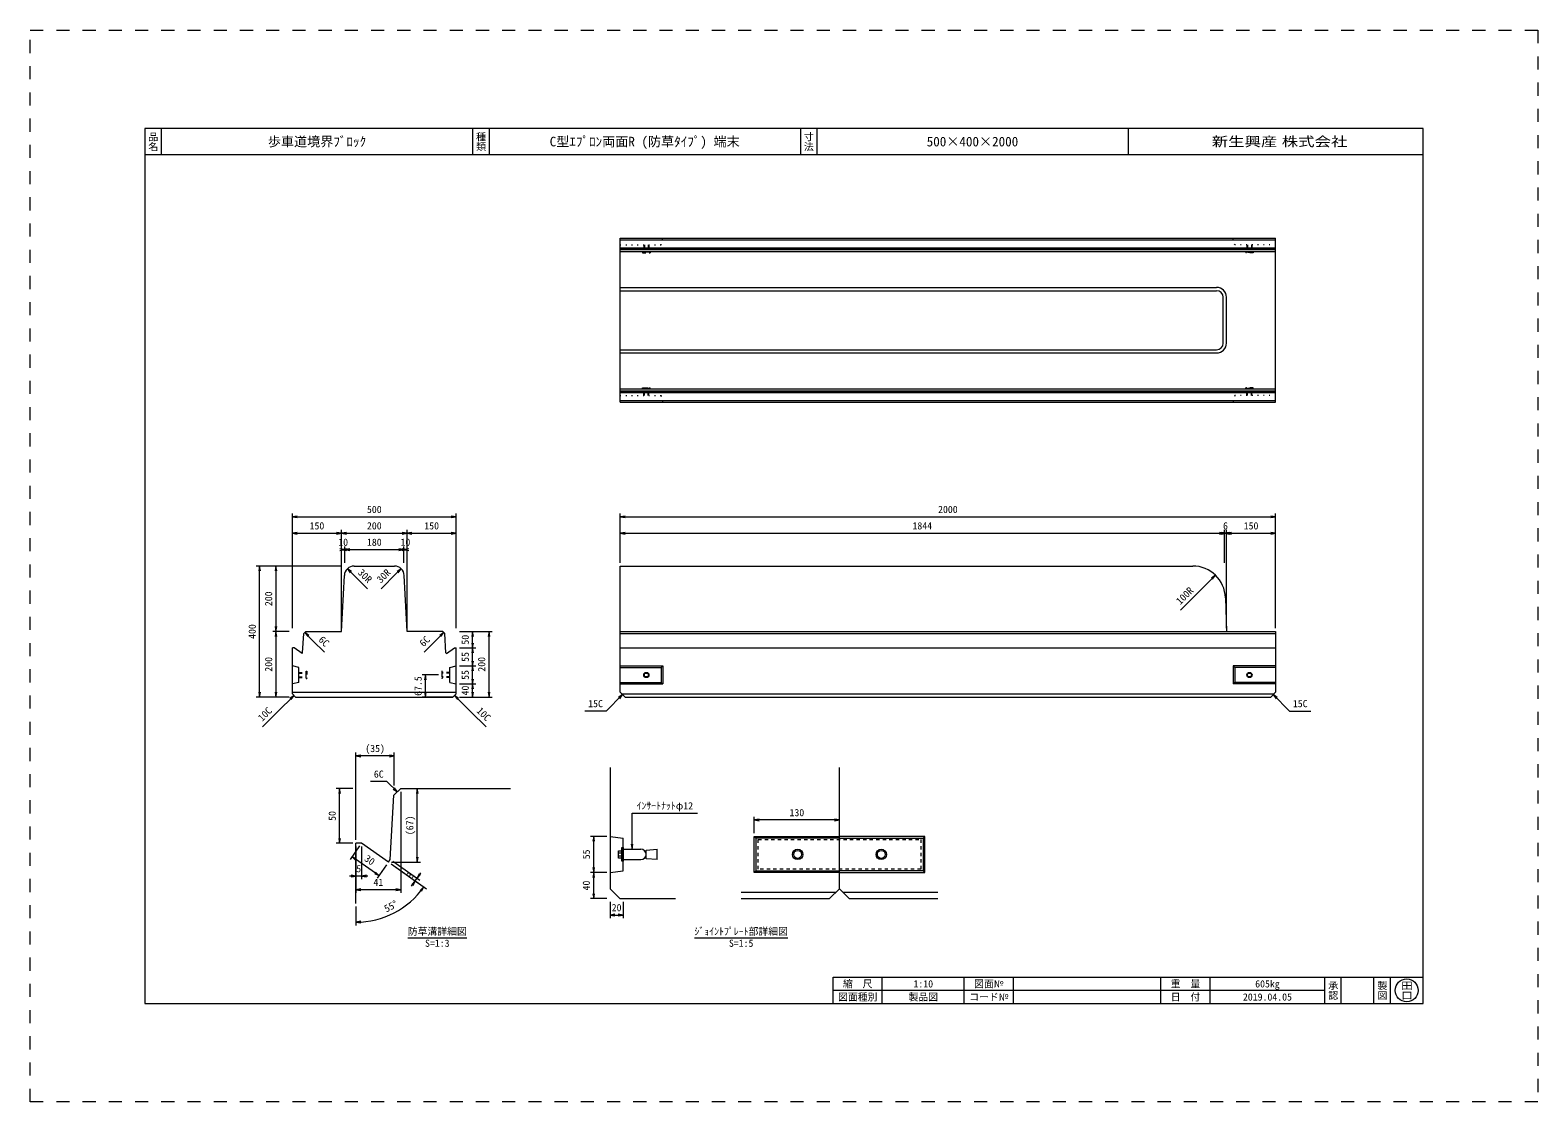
# Model space of a CAD drawing. Units: millimetres at full size, sheet at 1:10, with parts at other scales. Extents: x -200 to 4400, y -150 to 3120.
import ezdxf
from ezdxf.enums import TextEntityAlignment as Align

# ---------------------------------------------------------------- set-up
doc = ezdxf.new("R2010")
doc.units = ezdxf.units.MM
doc.header["$LTSCALE"] = 10
for name, pattern in [('DOTTED', [1.75, 0.25, -1.5]), ('USER1', [8, 4, -4]), ('USER2', [2, 1, -1])]:
    doc.linetypes.add(name, pattern=pattern)
doc.layers.add('V-nasSTD', color=7, linetype='Continuous', lineweight=13)
doc.layers.add('構造', color=7, linetype='Continuous', lineweight=20)
doc.styles.add('@ＭＳ ゴシック', font='')
doc.styles.add('HG丸ｺﾞｼｯｸM-PRO', font='')
doc.styles.add('ＭＳ ゴシック', font='')
doc.styles.get('@ＭＳ ゴシック').set_extended_font_data('@MS Gothic')
doc.styles.get('HG丸ｺﾞｼｯｸM-PRO').set_extended_font_data('HG丸ｺﾞｼｯｸM-PRO')
doc.styles.get('ＭＳ ゴシック').set_extended_font_data('MS Gothic')

# ---------------------------------------------------------------- blocks, each defined once
blk = doc.blocks.new('open_arrow')
at = {"color": 0, "linetype": 'Continuous', "lineweight": -2}
blk.add_lwpolyline([(7.5, 1.25), (0, 0), (7.5, -1.25)], dxfattribs=at)

msp = doc.modelspace()

# ---------------------------------------------------------------- linework, layer by layer
at = {"layer": 'V-nasSTD', "lineweight": 20}
for p, q in [((150, 2820), (150, 150)), ((4050, 2820), (150, 2820)), ((200, 2820), (200, 2740)), ((1150, 2820), (1150, 2740)), ((1200, 2820), (1200, 2740)), ((2150, 2820), (2150, 2740)), ((2200, 2820), (2200, 2740)), ((3150, 2820), (3150, 2740)), ((4050, 150), (4050, 2820)), ((4050, 2740), (150, 2740)), ((1600, 2485), (3600, 2485)), ((1600, 1985), (1600, 2485)), ((3600, 1985), (3600, 2485)), ((1600, 2480), (3600, 2480)), ((1600, 2444.5), (3600, 2444.5)), ((1600, 2335), (3420, 2335)), ((3450, 2165), (3450, 2305)), ((1600, 2135), (3420, 2135)), ((1600, 2025.5), (3600, 2025.5)), ((1600, 1990), (3600, 1990)), ((1600, 1985), (3600, 1985)), ((788.54, 1485), (911.46, 1485)), ((1600, 1485), (3346.96, 1485)), ((1600, 1100), (1600, 1485)), ((750, 1285), (758.57, 1456.5)), ((950, 1285), (941.43, 1456.5)), ((3446.91, 1388), (3450, 1285)), ((634.71, 1279.01), (641.05, 1285)), ((641.05, 1285), (750, 1285)), ((1058.95, 1285), (950, 1285)), ((1065.29, 1279.01), (1058.95, 1285)), ((1600, 1285), (3600, 1285)), ((3600, 1285), (3600, 1100)), ((600, 1180), (600, 1235)), ((629.63, 1217.75), (631.35, 1220.21)), ((1070.37, 1217.75), (1068.65, 1220.21)), ((1100, 1180), (1100, 1235)), ((620, 1175), (600, 1180)), ((620, 1130), (620, 1175)), ((1080, 1175), (1100, 1180)), ((1080, 1130), (1080, 1175)), ((1600, 1180), (1730, 1180)), ((1730, 1180), (1730, 1125)), ((3600, 1180), (3470, 1180)), ((3470, 1180), (3470, 1125)), ((620, 1130), (600, 1125)), ((600, 1095), (600, 1125)), ((1080, 1130), (1100, 1125)), ((1100, 1095), (1100, 1125)), ((1600, 1125), (1730, 1125)), ((3600, 1125), (3470, 1125)), ((600, 1095), (610, 1085)), ((610, 1085), (1090, 1085)), ((1100, 1095), (1090, 1085)), ((1600, 1100), (1615, 1085)), ((1615, 1085), (3585, 1085)), ((3585, 1085), (3600, 1100)), ((1569.3, 870), (1569.3, 500)), ((2269.3, 500), (2269.3, 870)), ((909.77, 785.71), (930.91, 805.68)), ((930.91, 805.68), (1265.95, 805.68)), ((1569.3, 660), (1609.3, 655)), ((1609.3, 555), (1609.3, 655)), ((2009.3, 550), (2009.3, 660)), ((2009.3, 660), (2269.3, 660)), ((2529.3, 660), (2269.3, 660)), ((2529.3, 550), (2529.3, 660)), ((794.07, 455.68), (794.07, 639.01)), ((892.84, 581.53), (898.57, 589.72)), ((1569.3, 550), (1609.3, 555)), ((2269.3, 550), (2009.3, 550)), ((2269.3, 550), (2529.3, 550)), ((1569.3, 500), (1599.3, 470)), ((1599.3, 470), (1769.3, 470)), ((1969.3, 470), (2239.3, 470)), ((2239.3, 470), (2269.3, 500)), ((2269.3, 500), (2299.3, 470)), ((2299.3, 470), (2569.3, 470)), ((2250, 230), (4050, 230)), ((2250, 150), (2250, 230)), ((2400, 150), (2400, 230)), ((2650, 150), (2650, 230)), ((2800, 150), (2800, 230)), ((3250, 150), (3250, 230)), ((3400, 150), (3400, 230)), ((3750, 150), (3750, 230)), ((3800, 150), (3800, 230)), ((3900, 150), (3900, 230)), ((3950, 150), (3950, 230)), ((3750, 190), (2250, 190)), ((150, 150), (4050, 150))]:
    msp.add_line(p, q, dxfattribs=at)
at = {"layer": 'V-nasSTD', "linetype": 'DOTTED'}
for p, q in [((1725, 2465), (1730, 2485)), ((3475, 2465), (3470, 2485)), ((1600, 2465), (1725, 2465)), ((3600, 2465), (3475, 2465)), ((1600, 2005), (1725, 2005)), ((1725, 2005), (1730, 1985)), ((3475, 2005), (3470, 1985)), ((3600, 2005), (3475, 2005))]:
    msp.add_line(p, q, dxfattribs=at)
at = {"layer": 'V-nasSTD', "lineweight": 5}
for p, q in [((1600, 2455.43), (3600, 2455.43)), ((1600, 2453.7), (3600, 2453.7)), ((1600, 2450.5), (3600, 2450.5)), ((1600, 2325), (3420, 2325)), ((3440, 2165), (3440, 2305)), ((1600, 2145), (3420, 2145)), ((1600, 2019.5), (3600, 2019.5)), ((1600, 2016.3), (3600, 2016.3)), ((1600, 2014.57), (3600, 2014.57)), ((1600, 1279), (3600, 1279)), ((1600, 1175), (1725, 1175)), ((1725, 1175), (1730, 1180)), ((1725, 1175), (1725, 1130)), ((3475, 1175), (3470, 1180)), ((3600, 1175), (3475, 1175)), ((3475, 1175), (3475, 1130)), ((1600, 1130), (1725, 1130)), ((1725, 1130), (1730, 1125)), ((3475, 1130), (3470, 1125)), ((3600, 1130), (3475, 1130)), ((600, 1100), (1100, 1100)), ((1605, 1095), (3595, 1095)), ((2014.3, 655), (2009.3, 660)), ((2014.3, 655), (2014.3, 555)), ((2269.3, 655), (2014.3, 655)), ((2269.3, 655), (2524.3, 655)), ((2524.3, 655), (2529.3, 660)), ((2524.3, 655), (2524.3, 555)), ((1595.3, 594), (1595.3, 616)), ((1595.3, 616), (1605.3, 616)), ((1595.3, 610), (1605.3, 610)), ((1605.3, 600), (1595.3, 600)), ((1605.3, 584), (1605.3, 626)), ((1605.3, 626), (1609.3, 626)), ((1605.3, 616), (1605.3, 594)), ((1609.3, 626), (1609.3, 584)), ((1609.3, 621), (1663.3, 621)), ((1679.3, 618), (1713.3, 621)), ((1679.3, 592), (1679.3, 618)), ((1713.3, 589), (1713.3, 621)), ((1605.3, 594), (1595.3, 594)), ((1609.3, 584), (1605.3, 584)), ((1609.3, 589), (1663.3, 589)), ((1713.3, 589), (1679.3, 592)), ((2014.3, 555), (2009.3, 550)), ((2014.3, 555), (2269.3, 555)), ((2524.3, 555), (2269.3, 555)), ((2524.3, 555), (2529.3, 550)), ((1969.3, 490), (2259.3, 490)), ((2279.3, 490), (2569.3, 490)), ((952.14, 350), (1132.14, 350)), ((1826.8, 350), (2111.8, 350))]:
    msp.add_line(p, q, dxfattribs=at)
at = {"layer": 'V-nasSTD', "linetype": 'USER2'}
for p, q in [((1668.75, 2442.5), (1668.75, 2441)), ((1672.5, 2442.5), (1668.75, 2442.5)), ((1668.75, 2441), (1691.25, 2441)), ((1672.5, 2465), (1672.5, 2442.5)), ((1674, 2465), (1674, 2442.5)), ((1686, 2442.5), (1674, 2442.5)), ((1686, 2465), (1686, 2442.5)), ((1687.5, 2465), (1687.5, 2442.5)), ((1687.5, 2442.5), (1691.25, 2442.5)), ((1691.25, 2442.5), (1691.25, 2441)), ((3508.75, 2442.5), (3508.75, 2441)), ((3512.5, 2442.5), (3508.75, 2442.5)), ((3531.25, 2441), (3508.75, 2441)), ((3512.5, 2465), (3512.5, 2442.5)), ((3514, 2465), (3514, 2442.5)), ((3514, 2442.5), (3526, 2442.5)), ((3526, 2465), (3526, 2442.5)), ((3527.5, 2465), (3527.5, 2442.5)), ((3527.5, 2442.5), (3531.25, 2442.5)), ((3531.25, 2442.5), (3531.25, 2441)), ((1668.75, 2029), (1691.25, 2029)), ((1668.75, 2027.5), (1668.75, 2029)), ((1672.5, 2027.5), (1668.75, 2027.5)), ((1672.5, 2005), (1672.5, 2027.5)), ((1674, 2005), (1674, 2027.5)), ((1686, 2027.5), (1674, 2027.5)), ((1686, 2005), (1686, 2027.5)), ((1687.5, 2005), (1687.5, 2027.5)), ((1687.5, 2027.5), (1691.25, 2027.5)), ((1691.25, 2027.5), (1691.25, 2029)), ((3531.25, 2029), (3508.75, 2029)), ((3508.75, 2027.5), (3508.75, 2029)), ((3512.5, 2027.5), (3508.75, 2027.5)), ((3512.5, 2005), (3512.5, 2027.5)), ((3514, 2005), (3514, 2027.5)), ((3514, 2027.5), (3526, 2027.5)), ((3526, 2005), (3526, 2027.5)), ((3527.5, 2005), (3527.5, 2027.5)), ((3527.5, 2027.5), (3531.25, 2027.5)), ((3531.25, 2027.5), (3531.25, 2029)), ((620, 1160), (642.5, 1160)), ((620, 1158.5), (642.5, 1158.5)), ((642.5, 1163.75), (644, 1163.75)), ((642.5, 1160), (642.5, 1163.75)), ((642.5, 1146.5), (642.5, 1158.5)), ((644, 1163.75), (644, 1141.25)), ((1056, 1163.75), (1056, 1141.25)), ((1057.5, 1163.75), (1056, 1163.75)), ((1057.5, 1160), (1057.5, 1163.75)), ((1080, 1160), (1057.5, 1160)), ((1080, 1158.5), (1057.5, 1158.5)), ((1057.5, 1146.5), (1057.5, 1158.5)), ((620, 1146.5), (642.5, 1146.5)), ((620, 1145), (642.5, 1145)), ((642.5, 1145), (642.5, 1141.25)), ((642.5, 1141.25), (644, 1141.25)), ((1057.5, 1141.25), (1056, 1141.25)), ((1080, 1146.5), (1057.5, 1146.5)), ((1080, 1145), (1057.5, 1145)), ((1057.5, 1145), (1057.5, 1141.25)), ((2021.3, 560), (2021.3, 650)), ((2021.3, 650), (2517.3, 650)), ((2517.3, 650), (2517.3, 560)), ((2517.3, 560), (2021.3, 560))]:
    msp.add_line(p, q, dxfattribs=at)
at = {"layer": 'V-nasSTD'}
for p, q in [((600, 1295), (600, 1645)), ((600, 1635), (1100, 1635)), ((1100, 1295), (1100, 1645)), ((1600, 1495), (1600, 1645)), ((1600, 1635), (3600, 1635)), ((3600, 1495), (3600, 1645)), ((600, 1295), (600, 1595)), ((600, 1585), (750, 1585)), ((750, 1295), (750, 1595)), ((750, 1295), (750, 1595)), ((750, 1585), (950, 1585)), ((950, 1295), (950, 1595)), ((950, 1295), (950, 1595)), ((950, 1585), (1100, 1585)), ((1100, 1295), (1100, 1595)), ((1600, 1495), (1600, 1595)), ((1600, 1585), (3444, 1585)), ((3444, 1495), (3444, 1595)), ((3444, 1495), (3444, 1595)), ((3444, 1585), (3450, 1585)), ((3450, 1295), (3450, 1595)), ((3450, 1295), (3450, 1595)), ((3450, 1585), (3600, 1585)), ((3600, 1295), (3600, 1595)), ((750, 1295), (750, 1545)), ((750, 1535), (760, 1535)), ((760, 1495), (760, 1545)), ((760, 1495), (760, 1545)), ((760, 1535), (940, 1535)), ((940, 1495), (940, 1545)), ((940, 1495), (940, 1545)), ((940, 1535), (950, 1535)), ((950, 1295), (950, 1545)), ((590, 1485), (490, 1485)), ((500, 1085), (500, 1485)), ((750, 1485), (540, 1485)), ((550, 1485), (550, 1285)), ((590, 1285), (540, 1285)), ((590, 1285), (540, 1285)), ((550, 1285), (550, 1085)), ((1110, 1285), (1160, 1285)), ((1110, 1285), (1210, 1285)), ((1150, 1235), (1150, 1285)), ((1200, 1085), (1200, 1285)), ((1110, 1235), (1160, 1235)), ((1110, 1235), (1160, 1235)), ((1150, 1180), (1150, 1235)), ((1600, 1235), (3600, 1235)), ((1046, 1152.5), (996, 1152.5)), ((1006, 1085), (1006, 1152.5)), ((1110, 1180), (1160, 1180)), ((1110, 1180), (1160, 1180)), ((1150, 1125), (1150, 1180)), ((1110, 1125), (1160, 1125)), ((1110, 1125), (1160, 1125)), ((1150, 1085), (1150, 1125)), ((590, 1085), (490, 1085)), ((590, 1085), (540, 1085)), ((1090, 1085), (996, 1085)), ((1110, 1085), (1160, 1085)), ((1110, 1085), (1210, 1085)), ((794.07, 649.01), (794.07, 915.68)), ((910.91, 905.68), (794.07, 905.68)), ((910.91, 815.68), (910.91, 915.68)), ((784.07, 805.68), (734.07, 805.68)), ((744.07, 639.01), (744.07, 805.68)), ((930.91, 795.68), (930.91, 487.35)), ((940.91, 805.68), (990.91, 805.68)), ((980.91, 581.53), (980.91, 805.68)), ((2009.3, 670), (2009.3, 720)), ((2269.3, 710), (2009.3, 710)), ((2269.3, 670), (2269.3, 720)), ((1559.3, 660), (1509.3, 660)), ((1519.3, 550), (1519.3, 660)), ((784.07, 639.01), (734.07, 639.01)), ((805, 630.82), (776.32, 589.86)), ((864.16, 540.57), (782.06, 598.05)), ((794.07, 629.01), (794.07, 529.01)), ((810.74, 629.01), (810.74, 529.01)), ((887.1, 573.34), (858.42, 532.38)), ((901.03, 575.79), (1009.03, 500.17)), ((901.03, 575.79), (982.94, 518.43)), ((902.84, 581.53), (990.91, 581.53)), ((906.76, 583.98), (988.68, 526.63)), ((830.74, 539.01), (774.07, 539.01)), ((794.07, 537.35), (794.07, 487.35)), ((963.28, 507.79), (991.96, 548.74)), ((1559.3, 550), (1509.3, 550)), ((1559.3, 550), (1509.3, 550)), ((1519.3, 470), (1519.3, 550)), ((930.91, 497.35), (794.07, 497.35)), ((1559.3, 470), (1509.3, 470)), ((1569.3, 460), (1569.3, 410)), ((1609.3, 460), (1609.3, 410)), ((794.07, 445.68), (794.07, 388.27)), ((1569.3, 420), (1609.3, 420))]:
    msp.add_line(p, q, dxfattribs=at)
at = {"layer": 'V-nasSTD', "lineweight": 15}
for p, q in [((600, 1125), (600, 1180)), ((1100, 1125), (1100, 1180))]:
    msp.add_line(p, q, dxfattribs=at)
at = {"layer": 'V-nasSTD', "color": 5, "linetype": 'USER1'}
msp.add_lwpolyline([(-200, -150), (-200, 3120), (4400, 3120), (4400, -150)], close=True, dxfattribs=at)
at = {"layer": 'V-nasSTD'}
for points in [[(767.86, 1476.74), (782.86, 1461.74), (828.82, 1415.77)], [(932.14, 1476.74), (917.14, 1461.74), (871.18, 1415.77)], [(3416.6, 1456.76), (3366.6, 1406.76), (3310.03, 1350.19)], [(637.88, 1282), (662.88, 1257), (698.24, 1221.65)], [(1062.12, 1282), (1037.12, 1257), (1001.76, 1221.65)], [(605, 1090), (555, 1040), (509.04, 994.04)], [(1095, 1090), (1145, 1040), (1190.96, 994.04)], [(1607.5, 1092.5), (1557.5, 1042.5), (1492.5, 1042.5)], [(3592.5, 1092.5), (3642.5, 1042.5), (3707.5, 1042.5)], [(920.34, 795.7), (888.62, 827.42), (838.62, 827.42)], [(1636.3, 621), (1636.3, 730.74), (1836.3, 730.74)]]:
    msp.add_lwpolyline(points, dxfattribs=at)
at = {"layer": 'V-nasSTD', "lineweight": 5}
for centre, radius in [((1680, 1152.5), 8), ((1680, 1152.5), 6), ((3520, 1152.5), 8), ((3520, 1152.5), 6), ((2141.8, 605), 16), ((2141.8, 605), 12), ((2396.8, 605), 16), ((2396.8, 605), 12)]:
    msp.add_circle(centre, radius, dxfattribs=at)
at = {"layer": 'V-nasSTD'}
msp.add_circle((4000, 190), 35, dxfattribs=at)
at = {"layer": 'V-nasSTD', "lineweight": 20}
for centre, radius, start, end in [((3420, 2305), 30, 0, 90), ((3420, 2165), 30, 270, 0), ((788.54, 1455), 30, 90, 177.13759), ((911.46, 1455), 30, 2.86241, 90), ((3346.96, 1385), 100, 1.71836, 90)]:
    msp.add_arc(centre, radius, start, end, dxfattribs=at)
at = {"layer": 'V-nasSTD', "lineweight": 5}
for centre, radius, start, end in [((3420, 2305), 20, 0, 90), ((3420, 2165), 20, 270, 0), ((1663.3, 605), 16, 270, 90)]:
    msp.add_arc(centre, radius, start, end, dxfattribs=at)
at = {"layer": 'V-nasSTD'}
msp.add_arc((794.07, 650.68), 252.41, 270, 325, dxfattribs=at)
at = {"layer": '構造'}
for p, q in [((631.35, 1220.21), (634.71, 1279.01)), ((1068.65, 1220.21), (1065.29, 1279.01)), ((605, 1235), (600, 1235)), ((629.63, 1217.75), (605, 1235)), ((1070.37, 1217.75), (1095, 1235)), ((1095, 1235), (1100, 1235)), ((898.57, 589.72), (909.77, 785.71)), ((810.74, 639.01), (794.07, 639.01)), ((892.84, 581.53), (810.74, 639.01))]:
    msp.add_line(p, q, dxfattribs=at)

# ---------------------------------------------------------------- block references
at = {"layer": 'V-nasSTD', "xscale": 2, "yscale": 2}
for p in [(600, 1635), (1600, 1635), (600, 1585), (750, 1585), (950, 1585), (1600, 1585), (3444, 1585), (3450, 1585), (750, 1535), (760, 1535), (940, 1535), (794.07, 905.68), (2009.3, 710), (810.74, 539.01), (794.07, 497.35), (1569.3, 420)]:
    msp.add_blockref('open_arrow', p, dxfattribs=at)
for p, rotation in [((1100, 1635), 180), ((3600, 1635), 180), ((750, 1585), 180), ((950, 1585), 180), ((1100, 1585), 180), ((3444, 1585), 180), ((3450, 1585), 180), ((3600, 1585), 180), ((760, 1535), 180), ((940, 1535), 180), ((950, 1535), 180), ((500, 1485), 270), ((550, 1485), 270), ((767.86, 1476.74), 315), ((932.14, 1476.74), 225), ((3416.6, 1456.76), 225), ((550, 1285), 90), ((550, 1285), 270), ((637.88, 1282), 315), ((1062.12, 1282), 225), ((1150, 1285), 270), ((1150, 1235), 90), ((1200, 1285), 270), ((1150, 1235), 270), ((1006, 1152.5), 270), ((1150, 1180), 90), ((1150, 1180), 270), ((1150, 1125), 90), ((1150, 1125), 270), ((500, 1085), 90), ((550, 1085), 90), ((605, 1090), 225), ((1006, 1085), 90), ((1095, 1090), 315), ((1150, 1085), 90), ((1200, 1085), 90), ((1607.5, 1092.5), 225), ((3592.5, 1092.5), 315), ((910.91, 905.68), 180), ((744.07, 805.68), 270), ((920.34, 795.7), 135), ((980.91, 805.68), 270), ((2269.3, 710), 180), ((744.07, 639.01), 90), ((1519.3, 660), 270), ((782.06, 598.05), 325), ((1636.3, 621), 90), ((980.91, 581.53), 90), ((1519.3, 550), 90), ((794.07, 539.01), 180), ((864.16, 540.57), 145), ((974.75, 524.17), 235), ((980.49, 532.36), 55), ((1000.84, 505.91), 233.3), ((1519.3, 550), 270), ((930.91, 497.35), 180), ((1519.3, 470), 90), ((1609.3, 420), 180), ((794.07, 398.27), 1.7)]:
    msp.add_blockref('open_arrow', p, dxfattribs=dict(at, rotation=rotation))

# ---------------------------------------------------------------- texts
at = {"layer": 'V-nasSTD', "style": '@ＭＳ ゴシック'}
for s, p in [('品名', (175, 2780)), ('種類', (1175, 2780)), ('寸法', (2175, 2780)), ('承認', (3775, 190)), ('製図', (3925, 190))]:
    msp.add_text(s, height=21.99, rotation=270, dxfattribs=at).set_placement(p, align=Align.MIDDLE_CENTER)
at = {"layer": 'V-nasSTD', "style": 'ＭＳ ゴシック'}
for s, height, p in [('歩車道境界ﾌﾞﾛｯｸ', 29.33, (675, 2780)), ('C型ｴﾌﾟﾛﾝ両面R (防草ﾀｲﾌﾟ) 端末', 29.33, (1675, 2780)), ('500×400×2000', 29.33, (2675, 2780)), ('防草溝詳細図', 21.99, (1042.14, 370)), ('ｼﾞｮｲﾝﾄﾌﾟﾚｰﾄ部詳細図', 21.99, (1969.3, 370)), ('縮\u3000尺', 21.99, (2325, 210)), ('製品図', 21.99, (2525, 170)), ('1:10', 21.99, (2525, 210)), ('図面№', 21.99, (2725, 210)), ('重\u3000量', 21.99, (3325, 210)), ('日\u3000付', 21.99, (3325, 170)), ('605kg', 21.99, (3575, 210)), ('図面種別', 21.99, (2325, 170)), ('コード№', 21.99, (2725, 170)), ('2019.04.05', 21.99, (3575, 170))]:
    msp.add_text(s, height=height, dxfattribs=at).set_placement(p, align=Align.MIDDLE_CENTER)
at = {"layer": 'V-nasSTD', "style": 'HG丸ｺﾞｼｯｸM-PRO', "width": 1.25}
msp.add_text('新生興産 株式会社', height=29.33, dxfattribs=at).set_placement((3611.91, 2780), align=Align.MIDDLE_CENTER)
at = {"layer": 'V-nasSTD', "style": 'ＭＳ ゴシック'}
for s, p in [('500', (850, 1640)), ('2000', (2600, 1640)), ('150', (675, 1590)), ('200', (850, 1590)), ('150', (1025, 1590)), ('1844', (2522, 1590)), ('6', (3447, 1590)), ('150', (3525, 1590)), ('10', (755, 1540)), ('180', (850, 1540)), ('10', (945, 1540)), ('15C', (1525, 1047.5)), ('15C', (3675, 1047.5)), ('(35)', (852.49, 910.68)), ('6C', (863.62, 832.42)), ('ｲﾝｻｰﾄﾅｯﾄφ12', (1736.3, 735.74)), ('130', (2139.3, 715)), ('5', (802.41, 544.01)), ('41', (862.49, 502.35)), ('20', (1589.3, 425))]:
    msp.add_text(s, height=21.99, dxfattribs=at).set_placement(p, align=Align.BOTTOM_CENTER)
for s, rotation, p in [('30R', 315, (809.38, 1442.29)), ('30R', 45, (890.62, 1442.29)), ('200', 90, (545, 1385)), ('100R', 45, (3334.78, 1382.01)), ('400', 90, (495, 1285)), ('6C', 315, (684.09, 1242.86)), ('6C', 45, (1015.91, 1242.86)), ('50', 90, (1145, 1260)), ('200', 90, (545, 1185)), ('55', 90, (1145, 1207.5)), ('200', 90, (1195, 1185)), ('55', 90, (1145, 1152.5)), ('67.5', 90, (1001, 1118.75)), ('40', 90, (1145, 1105)), ('10C', 45, (528.48, 1020.55)), ('10C', 315, (1171.52, 1020.55)), ('50', 90, (739.07, 722.35)), ('(67)', 90, (975.91, 693.6)), ('30', 325, (825.98, 573.41)), ('55', 90, (1514.3, 605)), ('3', 55, (973.52, 531.13)), ('40', 90, (1514.3, 510)), ('55°', 27.5, (908.31, 431.23))]:
    msp.add_text(s, height=21.99, rotation=rotation, dxfattribs=at).set_placement(p, align=Align.BOTTOM_CENTER)
for s, p in [('S=1:3', (1042.14, 345)), ('S=1:5', (1969.3, 345))]:
    msp.add_text(s, height=21.99, dxfattribs=at).set_placement(p, align=Align.TOP_CENTER)
at = {"layer": 'V-nasSTD', "style": '@ＭＳ ゴシック', "width": 0.85}
msp.add_text('田口', height=25.66, rotation=270, dxfattribs=at).set_placement((4000, 190), align=Align.MIDDLE_CENTER)

doc.saveas('drawing.dxf')
